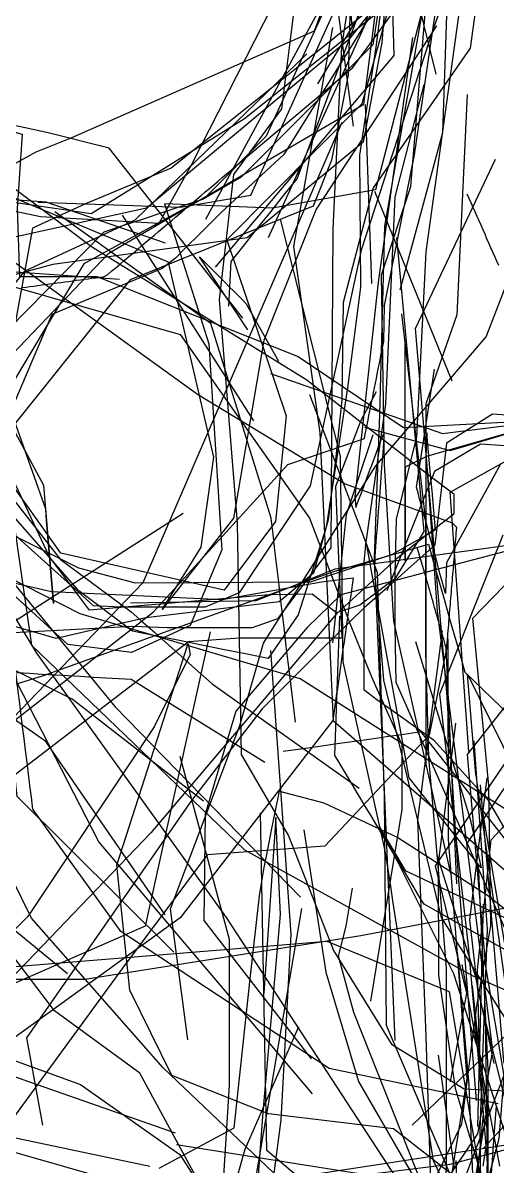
# Model space of a CAD drawing. Header units: metres. Extents: x 30 to 6769, y 117 to 5736.
# Drawn here: x 5991 to 6299, y 1147 to 1889 of the extents above; entities that cross this region are included whole.
import ezdxf

# ---------------------------------------------------------------- set-up
doc = ezdxf.new("R2010")
doc.units = ezdxf.units.M
for name, color, linetype in [('FLOOR_0', 1, 'Continuous'), ('FLOOR_1', 2, 'Continuous'), ('FLOOR_2', 3, 'Continuous')]:
    doc.layers.add(name, color=color, linetype=linetype)

msp = doc.modelspace()

# ---------------------------------------------------------------- linework, layer by layer
at = {"layer": 'FLOOR_0', "color": 3}
for points in [[(6017.55, 2194.83), (6162.99, 2263.37), (6213.89, 2279.6), (6236.19, 2217.11), (6239.55, 2066.56), (6224.43, 1876.5), (6212.28, 1811.67), (6137.14, 1749.74), (6010.83, 1732.33), (5978.04, 1723.39), (5960.62, 1682.21), (5959.74, 1562.85)], [(5948.43, 1636.33), (6047.3, 1739.64), (6212.72, 1836.5), (6231.66, 1985.08), (6255.99, 2125.21), (6232.06, 2155.99), (6197.19, 2222.31), (6017.87, 2250.05), (5947.93, 2188.95)], [(6236.3, 1715.93), (6264.09, 1818.04), (6268.89, 1957.75), (6279.09, 2031.14), (6301.14, 2085.42), (6364.89, 2155.83), (6503.27, 2145.35), (6527.93, 1983.79), (6555.43, 1829.27), (6588.19, 1711.5)], [(6254.07, 1953.73), (6160.85, 1803.68), (6120.17, 1766.19), (6112.77, 1758.79), (6105.37, 1751.38), (6097.96, 1743.97), (6090.56, 1736.57), (6081.85, 1729.86), (6069.9, 1724.88), (6057.96, 1719.91), (6046.02, 1714.93), (6034.08, 1709.95), (6022.14, 1704.97), (6010.2, 1700), (5952.72, 1565.12), (6051.07, 1445.42), (6171.63, 1321.69)], [(6278.9, 1926.9), (6252.96, 1740.47), (6247.05, 1620.42), (6233.71, 1567.02), (6232.84, 1531.37), (6232.84, 1496.95), (6233.64, 1461.32), (6304.04, 1301.87)], [(6125.23, 1705.41), (6126.67, 1734.4), (6135.24, 1745.11), (6143.81, 1755.83), (6152.39, 1766.55), (6160.96, 1777.27), (6169.53, 1787.99), (6218.6, 1919.56)], [(6252.96, 1906.43), (6220.3, 1780.8), (6153.18, 1768.99), (6083.31, 1771.78), (6112.13, 1680.89), (6120.57, 1547.14), (6100.03, 1498.1), (6061.97, 1480.52), (6020.62, 1485.75), (5973.92, 1528.23), (5951.89, 1460.5), (5878.79, 1293.94), (5716.97, 1202.81), (5655.77, 1077.07)], [(5944.74, 1668.74), (5992.83, 1728.34), (6016.68, 1739.36), (6040.53, 1750.37), (6064.38, 1761.38), (6175.82, 1869.16)], [(5984.24, 1718.35), (6093.5, 1686.91), (6177.62, 1567.64), (6204.03, 1498.95), (6214.86, 1471.52), (6218.09, 1464.25), (6221.32, 1456.99), (6224.55, 1449.72), (6227.77, 1442.45), (6231, 1435.18), (6234.23, 1427.92), (6237.46, 1420.65), (6237.48, 1378.66), (6217.13, 1254.27)], [(5963.76, 1692.7), (6006.22, 1573.66), (6011.34, 1512.22), (6010.7, 1519.89), (6010.06, 1527.56), (6009.42, 1535.23), (6008.78, 1542.89), (6008.14, 1550.56), (6007.5, 1558.23), (6006.86, 1565.9), (6006.23, 1573.56), (6005.59, 1581.23), (6004.95, 1588.9), (5949.57, 1691.36)], [(6303.04, 1556.59), (6262.02, 1453.49), (6280.63, 1290.1), (6290.38, 1180.79), (6284.71, 1123.42)], [(5966.93, 1500.66), (6040.75, 1357.32), (6179.32, 1194.03)], [(5642.28, 1237.54), (5763.08, 1152.81), (5834.9, 1170.9), (5946.67, 1259.73), (5984.7, 1443.04), (5985.34, 1477.94), (5986.29, 1470.32), (5987.25, 1462.7), (5988.2, 1455.08), (5989.15, 1447.47), (5990.1, 1439.85), (5991.05, 1432.23), (5992, 1424.61), (5992.96, 1417), (5993.91, 1409.38), (5994.86, 1401.76), (5995.81, 1394.15), (5996.76, 1386.53), (5997.71, 1378.91), (6054.36, 1299.98), (6190.37, 1210.58), (6299.96, 1187.81)], [(6146.3, 1079.49), (6159.07, 1177.17), (6165.53, 1297.61), (6152.37, 1481.87)], [(6273.32, 1285.89), (6281.03, 1199.74), (6284.65, 1110.07), (6273.54, 1012.52)], [(6321.62, 1247.89), (6244.18, 1173.7)]]:
    msp.add_lwpolyline(points, dxfattribs=at)
at = {"layer": 'FLOOR_0', "color": 5}
for points in [[(4229.22, 1880.54), (4409.85, 1930.79), (4573.97, 1887.33), (4774.21, 1885.63), (4972.47, 1915.13), (4981.19, 2024.34), (4980, 2023.37), (5076.96, 1992.99), (5145.15, 2046.66), (5219.81, 2078.44), (5341.87, 2160.4), (5360.82, 2154.08), (5379.76, 2147.76), (5514, 2090.16), (5692.71, 2068.95), (5857.97, 2066.89), (5986.03, 2103.54), (6011.43, 2164.52), (6133.17, 2273.95), (6189.53, 2222.27), (6226.14, 2078.1), (6232.3, 1868.1), (6116.37, 1730.69)], [(6250.54, 2078.79), (6218.66, 1874.96), (6133.18, 1789.03), (6107.99, 1774.65), (6095.19, 1770.39), (6082.39, 1766.12), (6069.59, 1761.85), (6056.79, 1757.58), (6043.99, 1753.31), (5969.02, 1677.41), (5997.08, 1485.33), (6135.3, 1352.36), (6283.51, 1270.63), (6383.17, 1227.56)], [(6308.74, 2034.5), (6255, 1876.57), (6211.08, 1741.58), (6178.06, 1588.7), (6131.75, 1519.2), (6109.8, 1509.88), (6091.63, 1509.88), (6073.46, 1509.88), (6055.28, 1509.88), (6037.33, 1510.8), (6022.46, 1524.2), (6007.58, 1537.59), (5992.7, 1550.99), (5977.82, 1564.39)], [(6206.71, 2001.34), (6202.67, 1855.52), (6191.9, 1799.99), (6179.97, 1770.14), (6060.99, 1722.3), (5966.5, 1604.59), (5951.41, 1562.42), (5943.3, 1544.17), (5935.19, 1525.91), (5933.32, 1507.49), (5937.97, 1488.91), (5942.61, 1470.32), (5947.26, 1451.74), (5951.17, 1427.98), (5951.17, 1376.46), (5955.89, 1324.85), (6020.37, 1272.07)], [(5991, 1717.38), (5993.52, 1717.72), (5996.04, 1718.05), (5998.55, 1718.39), (6001.07, 1718.72), (6003.59, 1719.06), (6006.1, 1719.4), (6008.62, 1719.73), (6011.14, 1720.07), (6013.65, 1720.4), (6016.17, 1720.74), (6018.69, 1721.07), (6021.2, 1721.41), (6023.72, 1721.75), (6026.24, 1722.08), (6028.75, 1722.42), (6031.27, 1722.75), (6033.79, 1723.09), (6036.3, 1723.42), (6038.82, 1723.76), (6041.34, 1724.1), (6043.85, 1724.43), (6046.49, 1725.8), (6049.25, 1728.14), (6052, 1730.47), (6054.76, 1732.8), (6057.51, 1735.13), (6060.27, 1737.47), (6063.02, 1739.8), (6065.78, 1742.13), (6068.53, 1744.46), (6071.29, 1746.8), (6074.04, 1749.13), (6076.8, 1751.46), (6079.55, 1753.79), (6082.31, 1756.12), (6085.06, 1758.46), (6087.82, 1760.79), (6090.57, 1763.12), (6093.33, 1765.45), (6096.08, 1767.79), (6098.84, 1770.12), (6101.59, 1772.45), (6104.35, 1774.78), (6107.1, 1777.12), (6109.86, 1779.45), (6112.61, 1781.78), (6115.37, 1784.11), (6118.12, 1786.44), (6120.88, 1788.78), (6123.63, 1791.11), (6126.39, 1793.44), (6129.14, 1795.77), (6131.9, 1798.11), (6205.68, 1860.32), (6248.82, 1919.46)], [(6223.39, 1895.18), (6220.49, 1873.44), (6209.88, 1803.4), (6210.67, 1717.72), (6202.16, 1652.28), (6188.35, 1561.85), (6170.21, 1504.9), (6150.63, 1476.68), (6135.95, 1479.61), (6121.28, 1482.55), (6106.61, 1485.49), (6091.93, 1488.42), (6077.26, 1491.36), (6062.59, 1494.29), (6027.81, 1520.43), (5953.08, 1605.6)], [(6259.97, 1887.25), (6181.92, 1768.33), (6147.82, 1683.04), (6128.2, 1567.68), (6081.83, 1508.35), (6090.26, 1521.84), (6098.68, 1535.33), (6107.11, 1548.81), (6115.48, 1607.22), (6086.01, 1733.77), (5944.62, 1792.52)], [(6329.32, 1317.25), (6193.14, 1435.83), (6184.46, 1623), (6167.27, 1743.99), (6192.76, 1886.25)], [(6061.38, 1512.65), (6142.91, 1514.15), (6168.59, 1524.42), (6194.26, 1534.7), (6306.31, 1550.14)], [(6304.57, 1546.07), (6296.36, 1543.91), (6288.15, 1541.74), (6279.94, 1539.58), (6271.73, 1537.42), (6263.52, 1535.26), (6255.31, 1533.1), (6247.1, 1530.94), (6238.89, 1528.77), (6230.68, 1526.61), (6222.47, 1524.45), (6214.26, 1522.29), (6206.05, 1520.13), (6197.84, 1517.97), (6175.9, 1496.83), (6129.79, 1442.31), (6109.86, 1375.52), (6108.94, 1306.54), (6178.53, 1216.8)], [(6347.2, 1045.88), (6282.58, 1131.68), (6256.46, 1152.29), (6232.08, 1171.26), (6150.96, 1181.1), (6088.21, 1206), (6060.97, 1261.37), (6052.44, 1342.47), (6098.69, 1486.36), (6100.14, 1479.18), (6076.69, 1432.26), (5994.59, 1309.06), (5863.34, 1178.75), (5766.63, 1162.63), (5710.06, 1168.14), (5656.85, 1184.12), (5599.19, 1228.5), (5508.67, 1315.17), (5451.99, 1402.52), (5440.45, 1402.52)], [(6138.95, 1068.11), (6147.42, 1182.14), (6158.63, 1310.39), (6155.67, 1373.44), (6147.91, 1259.32)], [(6144.48, 1132.9), (6268.79, 1148.27), (6414.04, 1186.74), (6414.51, 1182.47), (6414.99, 1178.21), (6415.46, 1173.95), (6415.93, 1169.69), (6416.41, 1165.42), (6416.88, 1161.16), (6417.35, 1156.9), (6417.83, 1152.64), (6418.3, 1148.37), (6418.77, 1144.11)]]:
    msp.add_lwpolyline(points, dxfattribs=at)
at = {"layer": 'FLOOR_0', "color": 7}
for points in [[(5884.46, 1787.45), (6035.77, 1765.49), (6135.33, 1827.1), (6222.63, 1896.54), (6293.2, 1976.27), (6316.96, 2069.48), (6361.26, 2104.97), (6430.44, 2135.96), (6475.28, 2152.12), (6463.38, 2148.15), (6451.47, 2144.18), (6424.55, 2142.63), (6268.29, 2099.23), (6251.47, 1901.64), (6226.14, 1757.34), (6223, 1635.07), (6219.53, 1542.39), (6226.14, 1385.87), (6232.84, 1228.61)], [(6259.67, 1855.97), (6239.55, 1937.59), (6239.55, 1984.35), (6238.34, 2031.98), (6226.14, 2089.87)], [(6150.95, 1749.83), (6213.05, 1886.59), (6261.24, 2028.96)], [(5932.32, 1394.66), (6076.18, 1506.98), (6163.52, 1602.47), (6213.14, 1619.32), (6213.74, 1622.32), (6214.34, 1625.32), (6214.94, 1628.33), (6215.54, 1631.33), (6216.14, 1634.33), (6216.74, 1637.33), (6217.34, 1640.33), (6217.94, 1643.33), (6218.54, 1646.33), (6219.14, 1649.34), (6219.74, 1652.34), (6220.34, 1655.34), (6220.94, 1658.34), (6221.54, 1661.34), (6222.14, 1664.34), (6222.74, 1667.34), (6223.34, 1670.34), (6223.94, 1673.35), (6224.54, 1676.35), (6225.14, 1679.35), (6225.74, 1682.35), (6226.14, 1705.76), (6245.75, 1803.6), (6272.48, 1986.31)], [(6256.87, 1946.75), (6203.05, 1878.46), (6071.69, 1768.86), (5974.91, 1747.81)], [(6238.59, 1915.48), (6087.62, 1794.8), (6032.18, 1771.78), (5997.7, 1755.83), (5991.67, 1722.65), (5985.64, 1689.47)], [(6270.12, 1656.53), (6219.97, 1779.67)], [(6168.4, 1435.19), (6164.87, 1463.96), (6163.65, 1474.33), (6162.43, 1484.71), (6161.21, 1495.08), (6159.99, 1505.45), (6158.77, 1515.82), (6157.55, 1526.2), (6156.33, 1536.57), (6155.11, 1546.94), (6153.89, 1557.32), (6152.67, 1567.69), (6113.42, 1694.14), (6012.09, 1766.61)], [(6301.75, 1603.22), (6266.38, 1538.63), (6265.77, 1518.81), (6264.72, 1522.65), (6263.68, 1526.49), (6262.63, 1530.33), (6261.59, 1534.16), (6260.54, 1538), (6259.49, 1541.84), (6258.45, 1545.67), (6257.4, 1549.51), (6256.36, 1553.35), (6255.31, 1557.19), (6254.26, 1561.02), (6253.22, 1564.86), (6252.17, 1568.7), (6251.13, 1572.54), (6250.08, 1576.37), (6249.03, 1580.21), (6247.99, 1584.05), (6246.94, 1587.89), (6258.59, 1664.43)], [(6152.13, 1661.66), (6263.79, 1622.63), (6328.43, 1630.66)], [(6318.08, 1613.79), (6288.56, 1615.76), (6258.69, 1598), (6227.73, 1520.57)], [(6198.61, 1100.52), (6082.41, 1210.83), (5997.1, 1307.98), (5945.79, 1411.88), (5974.37, 1493.53), (6095.48, 1571.01)], [(6328.23, 1363.97), (6171.5, 1463.4), (6028.55, 1505.49), (5922.65, 1559.54)], [(5943.84, 1446.82), (6004.8, 1465.59), (6193.31, 1532.98), (6254.71, 1550.73), (6258.1, 1538.87), (6261.49, 1527.01), (6264.87, 1515.14), (6268.26, 1503.28), (6271.65, 1491.42), (6275.03, 1479.56), (6278.42, 1467.7), (6318.97, 1428.61)], [(6263.67, 1494.53), (6247.69, 1371.93), (6252.96, 1231.21), (6257.08, 1103.63)], [(6285.43, 1401.14), (6280, 1466.47), (6318.16, 1389.18)], [(5962.61, 1453.43), (6005.65, 1423.34), (6083.68, 1310.15)], [(6080.02, 1145.73), (6128.56, 1171.88), (6139, 1268.74), (6144.97, 1322.46), (6147.89, 1339.88), (6150.42, 1352.53), (6152.95, 1365.17), (6155.47, 1377.81), (6158, 1390.45), (6186.76, 1382.88), (6234.85, 1360.43), (6292.99, 1322.91), (6378.6, 1255)], [(6290.19, 1317.14), (6286.5, 1172.88)], [(5755.19, 1269.3), (5877.99, 1254.8), (6028.86, 1200.03), (6093.29, 1154.58), (6147.1, 1071.08)], [(6293.2, 1169.87), (6291.12, 1079.25)]]:
    msp.add_lwpolyline(points, dxfattribs=at)
at = {"layer": 'FLOOR_0', "color": 2}
for points in [[(6269.18, 1337.06), (6232.2, 1500.74), (6229.21, 1551.65), (6226.21, 1602.55), (6224.23, 1725.59), (6243.35, 1782.98), (6255.37, 1929.35), (6292.89, 2067.79), (6415.26, 2146.52), (6559.62, 2146.71), (6620.14, 2056.78), (6643.86, 1897.12), (6655.35, 1771.5), (6602.71, 1627.11)], [(6206.02, 1822.18), (6187.99, 1960.29)], [(5441.48, 1500.36), (5482.58, 1534.01), (5506.2, 1615.42), (5558.31, 1733.34), (5663.04, 1807.2), (5736.29, 1811.82), (5835.21, 1798.76), (6002.92, 1763.54), (6079.87, 1759.1), (6100.94, 1797.04), (6177.34, 1947.2)], [(6251.7, 1849.1), (6232.84, 1776.21), (6226.79, 1641.75), (6213.83, 1550.59), (6212.72, 1538.99), (6212.72, 1534.14), (6212.72, 1529.29), (6212.72, 1524.44), (6212.72, 1519.59), (6212.72, 1514.74), (6212.72, 1509.88), (6212.72, 1505.03), (6212.72, 1500.18), (6212.72, 1495.33), (6212.72, 1490.48), (6212.72, 1485.63), (6212.72, 1480.78), (6212.72, 1475.93), (6212.72, 1471.08), (6212.72, 1466.23), (6212.72, 1461.38), (6212.72, 1456.53), (6221.28, 1450.08), (6230.47, 1443.52), (6239.65, 1436.96), (6248.83, 1430.4), (6258.02, 1423.83), (6293.31, 1384.79), (6338.57, 1306.68)], [(6279.79, 1842.77), (6273.14, 1699.58), (6252.96, 1641.98), (6252.96, 1610.24), (6260.44, 1507.3), (6281.84, 1337.65), (6296.43, 1222.14), (6286.67, 1168.12), (6250.11, 1113.69)], [(6218.05, 1720.02), (6213.81, 1836.31)], [(6234.09, 1749.96), (6251.76, 1559.07), (6232.88, 1528.36), (6210.15, 1511.3), (6195.13, 1506.3), (6187.14, 1512.3), (6179.15, 1518.29), (6151.24, 1517.98), (6034.78, 1507.94), (6021.8, 1525.25), (6008.82, 1542.56), (5984.9, 1593.21), (5924.7, 1765.42), (5875.98, 1827.2), (5842.79, 1830.22), (5746.82, 1831.95)], [(6399.9, 1566.93), (6279.79, 1414.34), (6291.8, 1276.73), (6303.63, 1205.73), (6300.49, 1164.83), (6292.09, 1133.32), (6283.7, 1101.82), (6220.32, 971.2), (6180.25, 903.83), (6196.69, 885.03), (6213.13, 866.23), (6266.71, 804.73), (6302.63, 738.86), (6305.08, 710.05), (6303.36, 685.87), (6301.63, 661.7), (6299.85, 637.52), (6282.14, 612.21)], [(5982.7, 1526.41), (6010.09, 1520.12), (6120.92, 1514.98), (6185.41, 1526.37), (6205.86, 1528.92), (6205.64, 1527.33), (6205.41, 1525.73), (6205.18, 1524.13), (6204.95, 1522.54), (6204.72, 1520.94), (6204.5, 1519.34), (6204.27, 1517.75), (6204.04, 1516.15), (6203.81, 1514.55), (6203.58, 1512.96), (6203.36, 1511.36), (6203.13, 1509.76), (6202.9, 1508.17), (6202.67, 1506.57), (6202.44, 1504.97), (6202.22, 1503.38), (6201.99, 1501.78), (6201.76, 1500.18), (6201.53, 1498.59), (6201.3, 1496.99), (6201.08, 1495.39), (6200.85, 1493.8), (6200.62, 1492.2), (6200.39, 1490.6), (6200.16, 1489.01), (6199.94, 1487.41), (6199.71, 1485.81), (6199.48, 1484.22), (6199.25, 1482.62), (6199.02, 1481.03), (6198.8, 1479.43), (6198.57, 1477.83), (6198.34, 1476.24), (6198.11, 1474.64), (6197.88, 1473.04), (6197.66, 1471.45), (6197.43, 1469.85), (6197.2, 1468.25), (6196.97, 1466.66), (6196.74, 1465.06), (6196.52, 1463.46), (6196.29, 1461.87), (6196.06, 1460.27), (6195.83, 1458.67), (6195.6, 1457.08), (6195.38, 1455.48), (6195.15, 1453.88), (6194.92, 1452.29), (6194.69, 1450.69), (6194.47, 1449.09), (6194.24, 1447.5), (6194.01, 1445.9), (6193.78, 1444.3), (6193.55, 1442.71), (6193.33, 1441.11), (6193.1, 1439.51), (6192.87, 1437.92), (6192.64, 1436.32), (6093.54, 1308.34), (5944.07, 1200.28)], [(6359.45, 1289.28), (6249.93, 1428.93), (6238.74, 1427.33), (6227.54, 1425.73), (6216.35, 1424.13), (6205.16, 1422.53), (6193.96, 1420.93), (6182.77, 1419.33), (6171.58, 1417.73), (6160.38, 1416.13)], [(6288.32, 1394.61), (6303.42, 1215.48), (6328.4, 1120.86)], [(6260.19, 1349.08), (6285.04, 1270.67), (6297.22, 1213.76)], [(6256.91, 1119.16), (6206.41, 1246.83), (6196.35, 1283.32), (6201.23, 1302.85), (6205.33, 1327.54)]]:
    msp.add_lwpolyline(points, dxfattribs=at)
at = {"layer": 'FLOOR_0', "color": 1}
for points in [[(6205.2, 1887.13), (6199.31, 1954.15), (6199.31, 1972.69), (6199.31, 1991.22), (6199.31, 2009.76), (6199.31, 2028.3), (6200.83, 2119.97)], [(6306.62, 2053.28), (6281.91, 1872.81), (6218.86, 1782.02), (6199.31, 1707.75), (6198.59, 1644.33), (6197.24, 1632.08), (6195.88, 1619.84), (6194.52, 1607.6), (6193.16, 1595.35), (6189.63, 1566.56), (6180.19, 1531.96), (6157.83, 1513.32), (6071.22, 1503.01), (6012.96, 1489.56), (5976.15, 1500.15)], [(6292.38, 2030.58), (6182.62, 1849.58)], [(6244.32, 1879.7), (6222.06, 1720.85), (6206.96, 1581.62), (6207.64, 1574.59), (6209.43, 1579.36), (6211.21, 1584.12), (6213, 1588.88), (6214.78, 1593.65), (6216.57, 1598.41), (6218.35, 1603.18), (6220.14, 1607.94), (6221.92, 1612.7), (6223.71, 1617.47), (6225.5, 1622.23), (6225.82, 1619.84), (6225.33, 1613.42), (6224.84, 1607.01), (6224.34, 1600.59), (6223.85, 1594.18), (6223.36, 1587.76), (6222.86, 1581.34), (6222.37, 1574.93), (6221.88, 1568.51), (6221.38, 1562.1), (6220.89, 1555.68), (6220.4, 1549.27), (6219.9, 1542.85), (6219.69, 1533.58), (6225.62, 1462.45), (6263.03, 1308.57), (6324.19, 1211.83)], [(6089.54, 1286.05), (5987.72, 1386.95), (5984.7, 1415.45), (5984.7, 1443.03), (5983.06, 1460.73), (5979.9, 1469.41), (5976.75, 1478.08), (5973.6, 1486.75), (5970.45, 1495.43), (5967.3, 1504.1), (5964.14, 1512.77), (5960.99, 1521.45), (5957.61, 1531.62), (5944.47, 1664.14), (5926.22, 1710.48), (5874.49, 1754.22), (5750.3, 1837.23), (5762.96, 1838.11)], [(5768.55, 1809.63), (5748.75, 1817.06), (5774.38, 1787.75), (5892.45, 1667.82), (5903.41, 1647.1), (5914.38, 1626.38), (5925.35, 1605.65), (5936.31, 1584.93), (5947.28, 1564.2), (5946.98, 1592.5), (5940.48, 1647.76), (5861.28, 1785), (5855.8, 1784.97), (5861.46, 1777.69), (5867.11, 1770.42), (5872.76, 1763.15), (5878.42, 1755.87), (5884.07, 1748.6), (5889.73, 1741.33), (5895.38, 1734.06), (6054.15, 1722.86)], [(6300.51, 1731.64), (6299.22, 1734.54), (6297.92, 1737.45), (6296.63, 1740.35), (6295.34, 1743.26), (6294.05, 1746.16), (6292.76, 1749.07), (6291.47, 1751.97), (6290.18, 1754.88), (6288.89, 1757.78), (6287.6, 1760.69), (6286.31, 1763.59), (6285.02, 1766.5), (6283.73, 1769.4), (6282.44, 1772.3), (6281.15, 1775.21), (6279.86, 1778.11)], [(6141.45, 1630.81), (6056.03, 1764.38)], [(5963.13, 1750.38), (6104.72, 1648.25), (6200.69, 1589.89), (6223.86, 1581.46), (6247.03, 1573.04), (6270.2, 1564.61), (6272.94, 1561.88), (6272.78, 1559.95), (6272.62, 1558.03), (6272.46, 1556.11), (6272.3, 1554.19), (6272.14, 1552.27), (6271.98, 1550.35), (6271.82, 1548.43), (6271.66, 1546.5), (6271.5, 1544.58), (6271.34, 1542.66), (6271.18, 1540.74), (6271.02, 1538.82), (6270.86, 1536.9), (6270.7, 1534.98), (6270.54, 1533.06), (6270.38, 1531.13), (6270.22, 1529.21), (6270.06, 1527.29), (6269.9, 1525.37), (6269.74, 1523.45), (6269.58, 1521.53), (6269.42, 1519.61), (6269.26, 1517.69), (6269.1, 1515.76), (6268.94, 1513.84), (6268.78, 1511.92), (6268.62, 1510), (6268.46, 1508.08), (6268.3, 1506.16), (6268.14, 1504.24), (6267.98, 1502.32), (6267.82, 1500.39), (6267.66, 1498.47), (6267.5, 1496.55), (6267.34, 1494.63), (6267.18, 1492.71), (6267.02, 1490.79), (6266.86, 1488.87), (6266.7, 1486.94), (6266.54, 1485.02), (6266.38, 1483.1), (6255.15, 1426.9), (6187.44, 1354.7), (6149.26, 1351.98), (6111.09, 1349.25), (6056.07, 1275.58), (5975.21, 1165.04)], [(6098.58, 1229.05), (6087.26, 1314.05), (6132.33, 1433.02), (6147.65, 1486.64), (6220.66, 1601.76), (6292.2, 1685.42), (6305.67, 1720.02)], [(6213.18, 1626.87), (6268.91, 1611.66), (6330.45, 1629.8), (6291.93, 1618.79), (6253.4, 1607.77), (6239.55, 1600.82), (6239.55, 1596.15), (6239.55, 1591.48), (6239.55, 1586.81), (6239.55, 1582.14), (6239.55, 1577.46), (6239.55, 1572.79), (6239.55, 1568.12), (6239.55, 1563.45), (6239.55, 1558.78), (6239.55, 1554.11), (6239.55, 1549.43), (6239.55, 1544.76), (6239.55, 1540.09), (6239.55, 1549.11), (6239.55, 1593.66), (6239.55, 1634.58), (6239.55, 1657.73), (6239.55, 1680.88)], [(5952.55, 1621.46), (6015.72, 1540.99), (6061.79, 1506.93), (6069.28, 1500.27), (6076.78, 1493.6), (6084.28, 1486.93), (6091.78, 1480.26), (6099.28, 1473.59), (6106.78, 1466.92), (6114.28, 1460.25), (6209.68, 1392.37)], [(6113.03, 1493.88), (6070.91, 1302.8), (5878.86, 1218.96)], [(6272.26, 1434.57), (6261.03, 1343.56), (6261.24, 1271.13), (6272.02, 1197.71), (6287.14, 1147.12), (6287.79, 1072.71)], [(6285.19, 1402.34), (6306.24, 1252.74), (6310.64, 1124.72)], [(6348.28, 1011.23), (6272.16, 1054.23), (6149.81, 1157.34), (6145.66, 1376.39)], [(6329.02, 1071.14), (6307.5, 1159.2), (6271.29, 1271.92), (6234.96, 1344.61), (6222.67, 1367.59), (6239.58, 1339.07), (6357.55, 1283.1), (6414.78, 1247.04), (6494.65, 1201.16), (6573.4, 1187.81), (6584.79, 1187.81), (6562.62, 1187.81), (6540.45, 1187.81), (6518.28, 1187.81), (6468.12, 1199.15), (6397.78, 1267.12), (6350.24, 1307.55), (6305.02, 1314.51), (6210.9, 1296.66), (6031.59, 1268.33), (5818.16, 1268.33), (5637.38, 1288.01), (5579.09, 1288.45), (5461.75, 1288.45)], [(6291.6, 1246.02), (6292.65, 1164.08), (6291.34, 1155.59), (6290.04, 1147.09)]]:
    msp.add_lwpolyline(points, dxfattribs=at)
at = {"layer": 'FLOOR_0', "color": 4}
for points in [[(5968.94, 1621.33), (5922.57, 1715.31), (5949.61, 1774.83), (5962.83, 1784.75), (5975.21, 1791.63), (5987.59, 1798.52), (5999.97, 1805.4), (6022.8, 1814.64), (6180.87, 1883.97), (6252.43, 2077.54)], [(6224.7, 2045.21), (6198.29, 1873.58), (6192.61, 1755.45), (6191.31, 1548.41), (6156.76, 1502.33), (6140.3, 1496.46), (6126.48, 1496.46), (6112.66, 1496.46), (6098.84, 1496.46), (6085.01, 1496.46), (6062.9, 1497.46), (5911.67, 1489.38)], [(6001.38, 1772.83), (6093.68, 1769.6), (6139.51, 1777.25), (6205.13, 1922.45)], [(6169.65, 1916.59), (6164.45, 1874.98), (6159.25, 1833.37), (6128.24, 1790.82), (6118.83, 1709.52), (6130.56, 1564.48), (6133.17, 1414.36), (6163.96, 1361.56), (6193.03, 1286.97), (6230.78, 1226.24), (6277.85, 1197.26), (6375.16, 1192.77), (6548.45, 1214.65), (6608.68, 1210.62), (6595.86, 1202.6), (6583.03, 1194.59), (6570.21, 1186.57), (6554.54, 1163.78), (6533.38, 1113.66)], [(5410.98, 1814.42), (5500.66, 1791.4), (5540.93, 1780.41), (5732.38, 1810.03), (5745.53, 1848.22), (5768.96, 1852.48), (5792.38, 1856.74), (5919.92, 1837.16), (5990.86, 1816.94), (5987.64, 1768.64), (5989.13, 1724.59), (6039.42, 1724.59), (6170.2, 1672.57), (6238.6, 1626.54), (6315.8, 1630.66)], [(5940.69, 1815.6), (6035.97, 1744.05), (6175.84, 1657.5), (6255.37, 1595.3), (6271.23, 1583.4), (6271.18, 1570.28), (6252.47, 1555.71), (6233.75, 1541.15), (6195, 1505.56), (6074.42, 1363.34), (5948.58, 1232.33)], [(6356.68, 843.69), (6289.13, 1068.55), (6231.21, 1143.56), (6123.64, 1308.57), (6000.42, 1479.97), (5904.93, 1637.82), (5804.26, 1777.77), (5606.23, 1733.95), (5595.73, 1647.01), (5578.5, 1588.67), (5546.2, 1585.44), (5537.9, 1587.05), (5558.12, 1594.4), (5578.33, 1601.76), (5598.54, 1609.11), (5549.57, 1689.25), (5546.98, 1688.43), (5569.34, 1668.86), (5578.16, 1660.09), (5568.27, 1666.27), (5558.38, 1672.46), (5548.49, 1678.64), (5538.6, 1684.83), (5528.71, 1691.01)], [(6293.91, 1075.4), (6258.03, 1150.58), (6239.25, 1270.31), (6237.99, 1278.46), (6236.74, 1286.62), (6235.48, 1294.77), (6234.23, 1302.92), (6232.98, 1311.08), (6231.72, 1319.23), (6230.47, 1327.38), (6229.22, 1335.54), (6227.96, 1343.69), (6226.71, 1351.84), (6199.31, 1474.48), (6197.69, 1607.88), (6158.69, 1761.68)], [(6220.84, 1649.73), (6210.84, 1631.11), (6194.34, 1588.19), (6198.44, 1489.75), (6176.3, 1489.75), (6154.15, 1489.75), (6132, 1489.75), (6098.87, 1487.34), (5976.15, 1393.53), (5826.8, 1261.77), (5706.79, 1135.06), (5656.28, 957.59)], [(6281.86, 1111.66), (6227.6, 1238.32), (6226.14, 1387.33), (6221.66, 1532.3), (6177.78, 1647.66)], [(6332.93, 1632.61), (6296.38, 1635.22), (6266.38, 1616.39), (6258.87, 1550.17), (6243.6, 1536.59), (6228.33, 1523.01), (6213.05, 1509.43), (6185.28, 1482.42), (6146.82, 1443.94), (6100.85, 1384.46), (5993.69, 1230.35), (6004.13, 1173.64)], [(5984.78, 1556.81), (5999.05, 1549.67), (6013.33, 1542.53), (6027.61, 1535.39), (6064.37, 1525.67), (6178.1, 1526.47), (6231.31, 1544.24), (6259.37, 1560.2), (6258.22, 1572.77), (6257.08, 1585.34), (6255.94, 1597.91), (6254.8, 1610.47), (6253.66, 1623.04), (6252.96, 1607.74), (6252.96, 1549.59), (6252.96, 1522.33), (6252.96, 1498.72), (6252.96, 1475.12), (6252.96, 1406.45)], [(5987.55, 1467.48), (5995.79, 1466.99), (6004.04, 1466.51), (6012.28, 1466.02), (6020.53, 1465.54), (6028.78, 1465.05), (6037.02, 1464.57), (6045.27, 1464.08), (6053.52, 1463.6), (6061.76, 1463.11), (6148.49, 1409.33)], [(6119.22, 1098.95), (6125.54, 1199.6), (6125.54, 1294.3), (6093.5, 1412.96)], [(6131.33, 1089.3), (6067.36, 1207.53), (6012.04, 1247.94), (5953.19, 1325.37)], [(6372.58, 1247.45), (6290.64, 1158.99)], [(6090.45, 1168.45), (5927.83, 1225.47)], [(6288.81, 1129.5), (6091.22, 1160.97)], [(5981.39, 1157.36), (6200.53, 1094.63)]]:
    msp.add_lwpolyline(points, dxfattribs=at)
at = {"layer": 'FLOOR_0', "color": 6}
for points in [[(6197.65, 1920.9), (6149.4, 1815.56), (6110, 1776.15), (6030.94, 1732.69), (5971.9, 1634.32), (5979.92, 1513.65), (5984.01, 1454.28), (5974.72, 1428.73), (5965.43, 1403.17), (5950.3, 1349.52), (5924.18, 1214.19), (5890.33, 1139.53)], [(6134.27, 1697.44), (6047.38, 1807.89), (6007.85, 1817.77), (5974.7, 1824.99), (5961.24, 1823.95), (5947.78, 1822.91), (5934.31, 1821.88), (5920.85, 1820.84), (5907.39, 1819.81), (5893.92, 1818.77), (5879.92, 1820.21), (5865.76, 1822.39), (5851.6, 1824.57), (5837.44, 1826.75), (5823.28, 1828.93), (5809.12, 1831.11), (5676.09, 1831.95), (5545.72, 1825.24), (5485.62, 1823.28), (5467.26, 1810.42), (5448.9, 1797.56)], [(6297.86, 1085.06), (6268.41, 1260.2), (6189.04, 1292.84), (5882.24, 1267.92), (5857.89, 1305.81), (6069.62, 1525.85), (6198.63, 1824.82)], [(6084.04, 1746.22), (6006.59, 1772.87), (5972.57, 1775.3), (5938.56, 1777.74), (5775.47, 1796.54), (5599.56, 1785.26), (5568.54, 1784.98), (5540.89, 1784.98), (5513.24, 1784.98), (5441.97, 1806.76)], [(6137.41, 1690), (6106.15, 1737.29), (6108.91, 1734.53), (6111.66, 1731.77), (6114.42, 1729.01), (6117.18, 1726.24), (6119.94, 1723.48), (6122.7, 1720.72), (6125.46, 1717.96), (6128.22, 1715.2), (6130.98, 1712.44), (6133.74, 1709.68), (6136.5, 1706.92), (6157.43, 1669.54)], [(6192.61, 1486.72), (6201.45, 1569.97), (6218.78, 1622)], [(6246.4, 1487.6), (6281.85, 1372.35), (6288.96, 1340.73), (6283.13, 1348.03), (6277.29, 1355.32), (6271.46, 1362.62), (6265.62, 1369.92), (6259.79, 1377.21), (6253.95, 1384.51), (6248.12, 1391.81), (6242.28, 1399.1), (6214.44, 1551.24)], [(6273.08, 1330.24), (6266.24, 1483.5), (6265.71, 1485.37), (6265.18, 1487.24), (6264.64, 1489.11), (6264.11, 1490.97), (6263.58, 1492.84), (6263.05, 1494.71), (6262.51, 1496.57), (6261.98, 1498.44), (6261.45, 1500.31), (6260.91, 1502.17), (6260.38, 1504.04), (6259.85, 1505.91), (6259.31, 1507.77), (6258.78, 1509.64), (6258.25, 1511.51), (6257.71, 1513.37), (6257.18, 1515.24), (6256.65, 1517.11), (6256.12, 1518.97), (6255.58, 1520.84), (6255.05, 1522.71), (6254.52, 1524.57), (6253.98, 1526.44), (6253.45, 1528.31), (6247.37, 1548.67)], [(6309.64, 1284.76), (6251.88, 1317.1), (6249.47, 1321.12), (6247.06, 1325.13), (6244.65, 1329.15), (6242.24, 1333.17), (6239.83, 1337.19), (6237.42, 1341.21), (6235.01, 1345.23), (6232.6, 1349.24), (6230.19, 1353.26), (6227.78, 1357.28), (6225.37, 1361.3), (6222.96, 1365.32), (6220.55, 1369.34), (6218.14, 1373.35), (6215.73, 1377.37), (6213.32, 1381.39), (6210.92, 1385.41), (6208.51, 1389.43), (6206.1, 1393.45), (6203.69, 1397.47), (6201.28, 1401.48), (6198.87, 1405.5), (6196.46, 1409.52), (6194.05, 1413.54), (6197.14, 1504.07)], [(6363.03, 1495.09), (6259.07, 1342.02), (6279.37, 1259.31), (6268.94, 1201.9)], [(6108.73, 1384.1), (6023.37, 1450.28), (5974.54, 1474.71)], [(6289.99, 1376.05), (6312.53, 1240.58)], [(6276.5, 1278.07), (6300.89, 1147.17)], [(5686.82, 1242.36), (5799.06, 1221.42), (5844.53, 1194.38), (5863.47, 1190.6), (5882.4, 1186.81), (5901.33, 1183.02), (5920.27, 1179.23), (5939.2, 1175.44), (6073.84, 1147.06)], [(6098.34, 1032.55), (6120.02, 1102.55), (6135.8, 1158.21), (6170.64, 1237.8)], [(6184.88, 1142.61), (6308.12, 1161.43), (6394.81, 1175.62), (6399.56, 1118.6)]]:
    msp.add_lwpolyline(points, dxfattribs=at)
at = {"layer": 'FLOOR_1', "color": 1}
for points in [[(6488.37, 2161.74), (6315.34, 2116.97), (6257.45, 2000.88), (6211.41, 1836.58), (6123.75, 1748.41), (6162.41, 1634.05), (6155.49, 1565.48), (6122.17, 1521.04), (6016.1, 1545.08), (5966.78, 1614.16)], [(6053.4, 510.11), (6241.21, 562.38), (6279.79, 674.87), (6273.62, 785.11), (6255.87, 857), (6247.83, 1000.04), (6266.38, 1144.86), (6266.38, 1194.47), (6266.38, 1217.79), (6266.38, 1236.97), (6266.38, 1256.15), (6266.38, 1275.33), (6262.05, 1329.35), (6254.95, 1412.24), (6252.96, 1480.65), (6252.96, 1565.88), (6237.51, 1700.24)], [(6284.22, 1423.25), (6292.81, 1300.66), (6288.2, 1170.71), (6289.18, 1082.48)]]:
    msp.add_lwpolyline(points, dxfattribs=at)
at = {"layer": 'FLOOR_1', "color": 5}
for points in [[(6266.2, 971.73), (6274.92, 1032.3), (6277.99, 1041.51), (6281.07, 1050.73), (6284.14, 1059.95), (6287.21, 1069.16), (6290.28, 1078.38), (6293.2, 1090.21), (6293.2, 1146.65), (6288.19, 1211.1), (6286.5, 1274.62), (6295.42, 1358.95), (6396, 1467.18), (6496.58, 1575.4), (6597.16, 1683.63), (6635.23, 1763.36), (6629.85, 1881.75), (6621.2, 2003.44), (6615.27, 2039.02), (6614.21, 2052.59), (6613.29, 2065.56), (6612.36, 2078.53), (6611.43, 2091.5), (6610.51, 2104.47)], [(6285.84, 1189.62), (6274.21, 1335.28), (6266.72, 1454.5), (6255.14, 1586.21), (6246.26, 1690.88), (6298.24, 1800.62)], [(6279.79, 1356.52), (6359.97, 1475.2), (6487.8, 1548.28)], [(6287.02, 1342.61), (6293.2, 1209.53), (6293.2, 1115.82)]]:
    msp.add_lwpolyline(points, dxfattribs=at)
at = {"layer": 'FLOOR_1', "color": 7}
for points in [[(6280.95, 1416.25), (6268.89, 1584.53), (6393.16, 1654.02)], [(6268.78, 1134.63), (6279.79, 1203.92), (6267.81, 1359.32), (6267.52, 1489.43)]]:
    msp.add_lwpolyline(points, dxfattribs=at)
at = {"layer": 'FLOOR_1', "color": 6}
for points in [[(6223.6, 1066.17), (6276.46, 1174.5), (6286.12, 1251.12), (6295.27, 1303.16), (6293.95, 1394.25), (6283.56, 1502.77), (6377.29, 1599.42)], [(6272.54, 1150.78), (6274.51, 1086.16)]]:
    msp.add_lwpolyline(points, dxfattribs=at)
at = {"layer": 'FLOOR_1', "color": 4}
msp.add_lwpolyline([(6292.63, 1399.06), (6281.47, 1306.87), (6286.53, 1261.47), (6305.8, 1184.35), (6313.06, 1080.06)], dxfattribs=at)
at = {"layer": 'FLOOR_1', "color": 3}
for points in [[(6173.87, 1365.47), (6188.08, 1273.06), (6209.38, 1201.98), (6287.48, 1066.93)], [(6002.7, 951.91), (6086.31, 946.25), (6150.53, 970.92), (6236.93, 1040.48), (6277.93, 1138.08), (6306.62, 1213.75), (6306.62, 1274.5)]]:
    msp.add_lwpolyline(points, dxfattribs=at)
at = {"layer": 'FLOOR_1', "color": 2}
for points in [[(6283.04, 1264.05), (6292.01, 1180.63), (6285.32, 1140.47), (6271.57, 1080.57), (6293.91, 931.75), (6327.82, 815.48), (6320.86, 782.27), (6306.41, 755.76), (6291.06, 729.75), (6266.28, 709.09), (6252.96, 690.3), (6252.96, 673.67), (6252.96, 657.04), (6229.59, 631.56), (6171.59, 543.44), (6156.27, 539.61), (6140.95, 535.78), (6125.63, 531.94), (6110.3, 528.11), (6094.98, 524.28), (5996.49, 603.04), (5991.84, 754.94), (6051.77, 820.55)], [(6260.97, 1219.23), (6271.35, 1145.3)], [(6298.76, 1186.26), (6297.28, 1167.06), (6295.81, 1147.86), (6294.33, 1128.66)]]:
    msp.add_lwpolyline(points, dxfattribs=at)
at = {"layer": 'FLOOR_2', "color": 1}
for points in [[(6110.22, 1761.7), (6195.42, 1919.4)], [(5511.25, 564.93), (5668.9, 729.9), (5829.56, 732.07), (5840.21, 733.04), (5850.87, 734.01), (5861.52, 734.97), (5872.18, 735.94), (5882.83, 736.91), (5893.48, 737.88), (6057.29, 759.01), (6107.72, 933.22), (6172.49, 1314.28)]]:
    msp.add_lwpolyline(points, dxfattribs=at)

doc.saveas('drawing.dxf')
